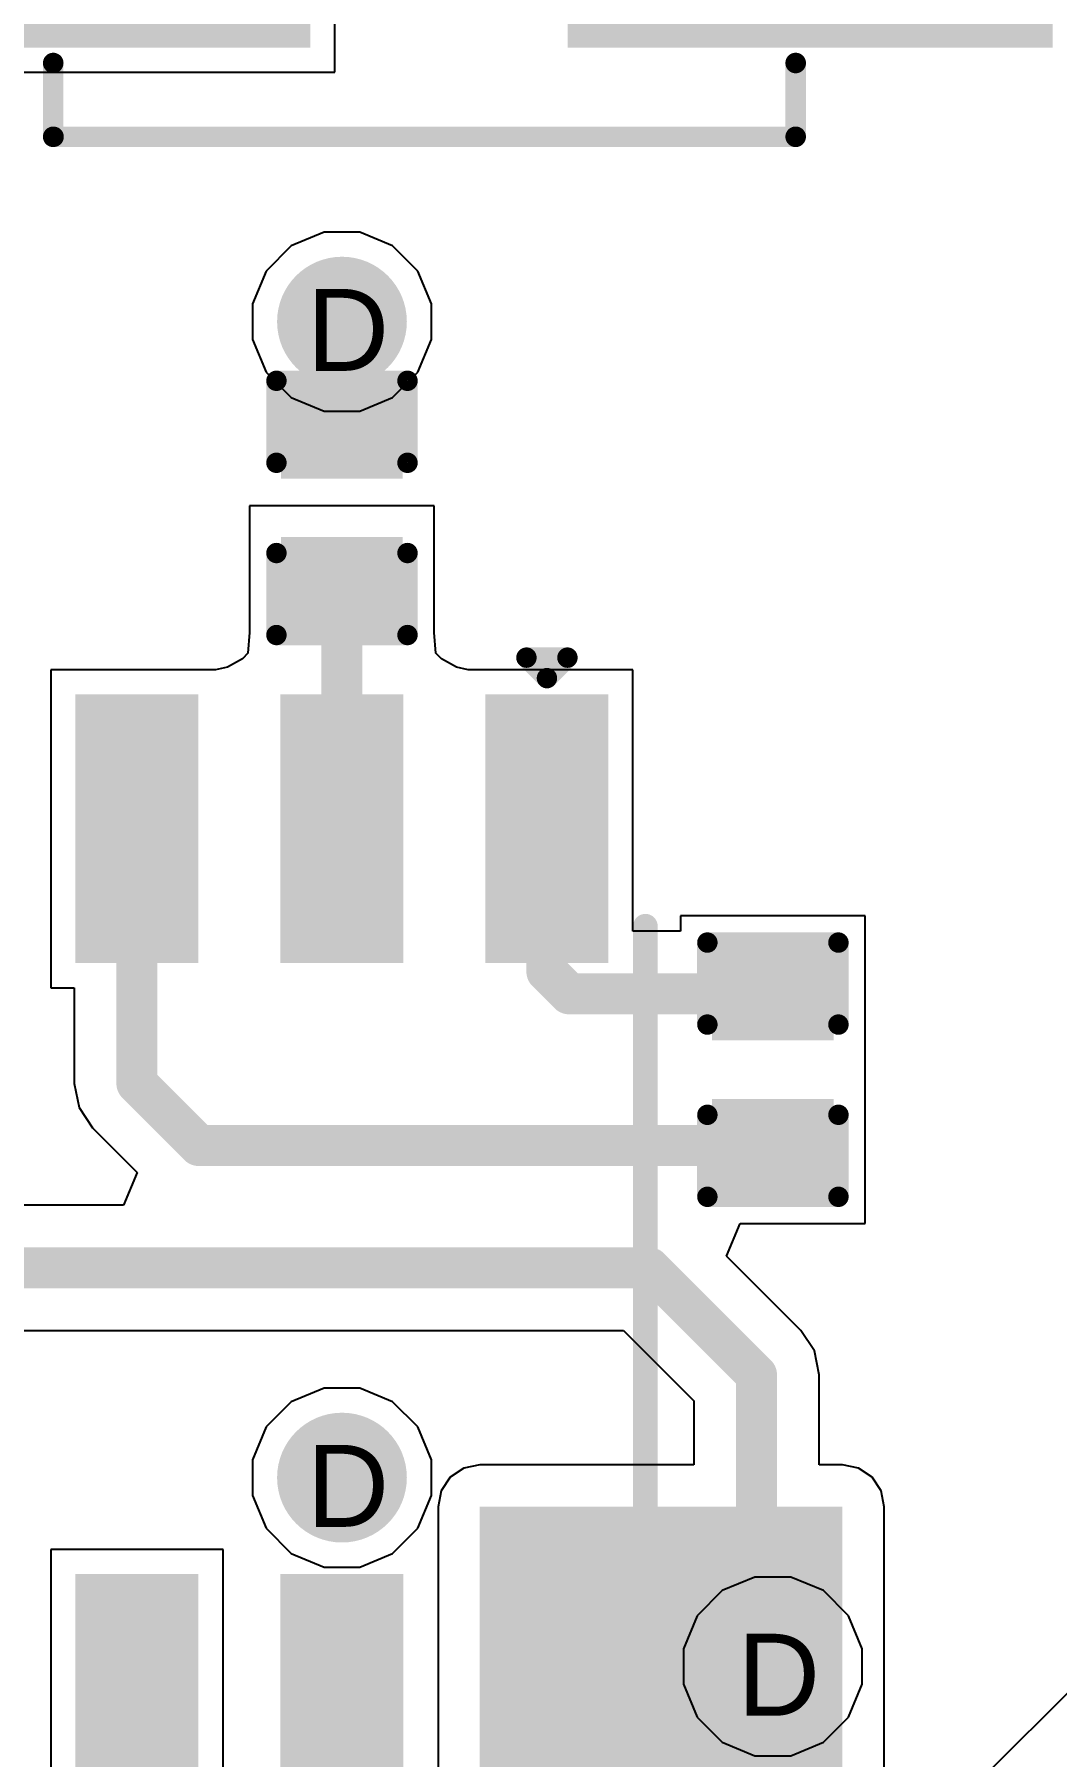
# Model space of a CAD drawing. Header units: inches. Extents: x 0 to 5401, y 0 to 5414.
# Drawn here: x 20.29 to 26.62, y 85.16 to 95.83 of the extents above; entities that cross this region are included whole.
import ezdxf

# ---------------------------------------------------------------- set-up
doc = ezdxf.new("R2010")
doc.units = ezdxf.units.IN
for name, color, linetype in [('Bottom Layer', 5, 'Continuous'), ('Bottom Solder', 6, 'Continuous'), ('Drill Drawing', 1, 'Continuous'), ('Layer 1', 16, 'Continuous'), ('Layer 2', 76, 'Continuous'), ('Top Layer', 1, 'Continuous'), ('Top Overlay', 2, 'Continuous'), ('Top Paste', 8, 'Continuous'), ('Top Solder', 216, 'Continuous'), ('Via Holes', 16, 'Continuous')]:
    doc.layers.add(name, color=color, linetype=linetype)
doc.styles.add('Arial', font='', dxfattribs={"height": 0.2})
doc.styles.get('Arial').set_extended_font_data('Arial')

# ---------------------------------------------------------------- blocks, each defined once
blk = doc.blocks.new('P____PAK_SO_8_1')
at = {"layer": 'Top Solder'}
blk.add_line((2.629, -2.439), (-5387.451, -5346.576), dxfattribs=at)
blk = doc.blocks.new('SOP_16_28')
at = {"layer": 'Top Layer'}
for points in [[(-3.456, 4.724), (-1.994, 4.724), (-1.994, 4.166), (-3.456, 4.166)], [(1.994, 4.724), (3.456, 4.724), (3.456, 4.166), (1.994, 4.166)], [(-3.456, 3.454), (-1.994, 3.454), (-1.994, 2.896), (-3.456, 2.896)], [(1.994, 3.454), (3.456, 3.454), (3.456, 2.896), (1.994, 2.896)], [(-3.456, 2.184), (-1.994, 2.184), (-1.994, 1.626), (-3.456, 1.626)], [(1.994, 2.184), (3.456, 2.184), (3.456, 1.626), (1.994, 1.626)], [(-3.456, 0.914), (-1.994, 0.914), (-1.994, 0.356), (-3.456, 0.356)], [(1.994, 0.914), (3.456, 0.914), (3.456, 0.356), (1.994, 0.356)], [(-3.456, -0.356), (-1.994, -0.356), (-1.994, -0.914), (-3.456, -0.914)], [(1.994, -0.356), (3.456, -0.356), (3.456, -0.914), (1.994, -0.914)], [(-3.456, -1.626), (-1.994, -1.626), (-1.994, -2.184), (-3.456, -2.184)], [(1.994, -1.626), (3.456, -1.626), (3.456, -2.184), (1.994, -2.184)], [(-3.456, -2.896), (-1.994, -2.896), (-1.994, -3.454), (-3.456, -3.454)], [(1.994, -2.896), (3.456, -2.896), (3.456, -3.454), (1.994, -3.454)], [(-3.456, -4.166), (-1.994, -4.166), (-1.994, -4.724), (-3.456, -4.724)], [(1.994, -4.166), (3.456, -4.166), (3.456, -4.724), (1.994, -4.724)]]:
    blk.add_hatch(color=1, dxfattribs=at).paths.add_polyline_path(points)
at = {"layer": 'Top Paste'}
for points in [[(-3.456, 4.724), (-1.994, 4.724), (-1.994, 4.166), (-3.456, 4.166)], [(1.994, 4.724), (3.456, 4.724), (3.456, 4.166), (1.994, 4.166)], [(-3.456, 3.454), (-1.994, 3.454), (-1.994, 2.896), (-3.456, 2.896)], [(1.994, 3.454), (3.456, 3.454), (3.456, 2.896), (1.994, 2.896)], [(-3.456, 2.184), (-1.994, 2.184), (-1.994, 1.626), (-3.456, 1.626)], [(1.994, 2.184), (3.456, 2.184), (3.456, 1.626), (1.994, 1.626)], [(-3.456, 0.914), (-1.994, 0.914), (-1.994, 0.356), (-3.456, 0.356)], [(1.994, 0.914), (3.456, 0.914), (3.456, 0.356), (1.994, 0.356)], [(-3.456, -0.356), (-1.994, -0.356), (-1.994, -0.914), (-3.456, -0.914)], [(1.994, -0.356), (3.456, -0.356), (3.456, -0.914), (1.994, -0.914)], [(-3.456, -1.626), (-1.994, -1.626), (-1.994, -2.184), (-3.456, -2.184)], [(1.994, -1.626), (3.456, -1.626), (3.456, -2.184), (1.994, -2.184)], [(-3.456, -2.896), (-1.994, -2.896), (-1.994, -3.454), (-3.456, -3.454)], [(1.994, -2.896), (3.456, -2.896), (3.456, -3.454), (1.994, -3.454)], [(-3.456, -4.166), (-1.994, -4.166), (-1.994, -4.724), (-3.456, -4.724)], [(1.994, -4.166), (3.456, -4.166), (3.456, -4.724), (1.994, -4.724)]]:
    blk.add_hatch(color=8, dxfattribs=at).paths.add_polyline_path(points)
at = {"layer": 'Top Solder'}
for points in [[(-3.557, 4.826), (-1.892, 4.826), (-1.892, 4.064), (-3.557, 4.064)], [(1.892, 4.826), (3.557, 4.826), (3.557, 4.064), (1.892, 4.064)], [(-3.557, 3.556), (-1.892, 3.556), (-1.892, 2.794), (-3.557, 2.794)], [(1.892, 3.556), (3.557, 3.556), (3.557, 2.794), (1.892, 2.794)], [(-3.557, 2.286), (-1.892, 2.286), (-1.892, 1.524), (-3.557, 1.524)], [(1.892, 2.286), (3.557, 2.286), (3.557, 1.524), (1.892, 1.524)], [(-3.557, 1.016), (-1.892, 1.016), (-1.892, 0.254), (-3.557, 0.254)], [(1.892, 1.016), (3.557, 1.016), (3.557, 0.254), (1.892, 0.254)], [(-3.557, -0.254), (-1.892, -0.254), (-1.892, -1.016), (-3.557, -1.016)], [(1.892, -0.254), (3.557, -0.254), (3.557, -1.016), (1.892, -1.016)], [(-3.557, -1.524), (-1.892, -1.524), (-1.892, -2.286), (-3.557, -2.286)], [(1.892, -1.524), (3.557, -1.524), (3.557, -2.286), (1.892, -2.286)], [(-3.557, -2.794), (-1.892, -2.794), (-1.892, -3.556), (-3.557, -3.556)], [(1.892, -2.794), (3.557, -2.794), (3.557, -3.556), (1.892, -3.556)], [(-3.557, -4.064), (-1.892, -4.064), (-1.892, -4.826), (-3.557, -4.826)], [(1.892, -4.064), (3.557, -4.064), (3.557, -4.826), (1.892, -4.826)]]:
    blk.add_hatch(color=216, dxfattribs=at).paths.add_polyline_path(points)
at = {"layer": 'Top Overlay'}
for points in [[(2.121, 5.055, 0.152, 0.152, 0), (-2.121, 5.055, 0.152, 0.152, 0)], [(-3.785, 4.318, 0.127, 0.127, 0), (-3.785, 4.572, 0.127, 0.127, 0)], [(-3.658, 4.445, 0.127, 0.127, 0), (-3.785, 4.572, 0.127, 0.127, 0)], [(-3.785, 4.318, 0.127, 0.127, 0), (-3.658, 4.445, 0.127, 0.127, 0)], [(2.121, -5.055, 0.152, 0.152, 0), (-2.121, -5.055, 0.152, 0.152, 0)]]:
    blk.add_lwpolyline(points, format="xyseb", dxfattribs=at)
for points in [[(-2.159, 5.055, 0.0762, 0.0762, 1), (-2.083, 5.055, 0.0762, 0.0762, 1)], [(2.083, 5.055, 0.0762, 0.0762, 1), (2.159, 5.055, 0.0762, 0.0762, 1)], [(-3.816, 4.572, 0.0635, 0.0635, 1), (-3.753, 4.572, 0.0635, 0.0635, 1)], [(-3.816, 4.572, 0.0635, 0.0635, 1), (-3.753, 4.572, 0.0635, 0.0635, 1)], [(-3.689, 4.445, 0.0635, 0.0635, 1), (-3.626, 4.445, 0.0635, 0.0635, 1)], [(-3.689, 4.445, 0.0635, 0.0635, 1), (-3.626, 4.445, 0.0635, 0.0635, 1)], [(-3.816, 4.318, 0.0635, 0.0635, 1), (-3.753, 4.318, 0.0635, 0.0635, 1)], [(-3.816, 4.318, 0.0635, 0.0635, 1), (-3.753, 4.318, 0.0635, 0.0635, 1)], [(-2.159, -5.055, 0.0762, 0.0762, 1), (-2.083, -5.055, 0.0762, 0.0762, 1)], [(2.083, -5.055, 0.0762, 0.0762, 1), (2.159, -5.055, 0.0762, 0.0762, 1)]]:
    blk.add_lwpolyline(points, format="xyseb", close=True, dxfattribs=at)
blk = doc.blocks.new('SMB_B__D___________217')
at = {"layer": 'Top Layer'}
for points in [[(-3.7, -1.2), (-3.7, 1.2), (-0.9, 1.2), (-0.9, -1.2)], [(0.9, -1.2), (0.9, 1.2), (3.7, 1.2), (3.7, -1.2)]]:
    blk.add_hatch(color=1, dxfattribs=at).paths.add_polyline_path(points)
at = {"layer": 'Top Paste'}
for points in [[(-3.7, -1.2), (-3.7, 1.2), (-0.9, 1.2), (-0.9, -1.2)], [(0.9, -1.2), (0.9, 1.2), (3.7, 1.2), (3.7, -1.2)]]:
    blk.add_hatch(color=8, dxfattribs=at).paths.add_polyline_path(points)
at = {"layer": 'Top Solder'}
for points in [[(-3.802, -1.302), (-3.802, 1.302), (-0.798, 1.302), (-0.798, -1.302)], [(0.798, -1.302), (0.798, 1.302), (3.802, 1.302), (3.802, -1.302)]]:
    blk.add_hatch(color=216, dxfattribs=at).paths.add_polyline_path(points)
at = {"layer": 'Top Overlay'}
for points in [[(2.388, 1.854, 0.127, 0.127, 0), (-2.21, 1.854, 0.127, 0.127, 0)], [(-2.21, 1.854, 0.127, 0.127, 0), (-2.21, 1.397, 0.127, 0.127, 0)], [(2.39, 1.854, 0.127, 0.127, 0), (2.39, 1.397, 0.127, 0.127, 0)], [(0, 0.4, 0.127, 0.127, 0), (0, 0.019, 0.127, 0.127, 0)], [(0, 0.019, 0.127, 0.127, 0), (-0.588, 0.308, 0.127, 0.127, 0)], [(-0.588, 0.308, 0.127, 0.127, 0), (-0.588, -0.346, 0.127, 0.127, 0)], [(0.572, 0.318, 0.127, 0.127, 0), (0, 0.019, 0.127, 0.127, 0)], [(0.572, 0.318, 0.127, 0.127, 0), (0.572, -0.282, 0.127, 0.127, 0)], [(0.732, 0.008, 0.127, 0.127, 0), (-0.758, 0.008, 0.127, 0.127, 0)], [(0.017, 0.01, 0.127, 0.127, 0), (-0.588, -0.346, 0.127, 0.127, 0)], [(0, 0.019, 0.127, 0.127, 0), (0, -0.362, 0.127, 0.127, 0)], [(0.542, -0.282, 0.127, 0.127, 0), (0.017, 0.01, 0.127, 0.127, 0)], [(-2.21, -1.397, 0.127, 0.127, 0), (-2.21, -1.854, 0.127, 0.127, 0)], [(2.39, -1.397, 0.127, 0.127, 0), (2.39, -1.854, 0.127, 0.127, 0)], [(2.388, -1.854, 0.127, 0.127, 0), (-2.21, -1.854, 0.127, 0.127, 0)]]:
    blk.add_lwpolyline(points, format="xyseb", dxfattribs=at)
for points in [[(-2.242, 1.854, 0.0635, 0.0635, 1), (-2.178, 1.854, 0.0635, 0.0635, 1)], [(-2.242, 1.854, 0.0635, 0.0635, 1), (-2.178, 1.854, 0.0635, 0.0635, 1)], [(2.356, 1.854, 0.0635, 0.0635, 1), (2.419, 1.854, 0.0635, 0.0635, 1)], [(2.358, 1.854, 0.0635, 0.0635, 1), (2.422, 1.854, 0.0635, 0.0635, 1)], [(-2.242, 1.397, 0.0635, 0.0635, 1), (-2.178, 1.397, 0.0635, 0.0635, 1)], [(2.358, 1.397, 0.0635, 0.0635, 1), (2.422, 1.397, 0.0635, 0.0635, 1)], [(-0.032, 0.4, 0.0635, 0.0635, 1), (0.032, 0.4, 0.0635, 0.0635, 1)], [(-0.62, 0.308, 0.0635, 0.0635, 1), (-0.556, 0.308, 0.0635, 0.0635, 1)], [(-0.62, 0.308, 0.0635, 0.0635, 1), (-0.556, 0.308, 0.0635, 0.0635, 1)], [(0.54, 0.318, 0.0635, 0.0635, 1), (0.604, 0.318, 0.0635, 0.0635, 1)], [(0.54, 0.318, 0.0635, 0.0635, 1), (0.604, 0.318, 0.0635, 0.0635, 1)], [(-0.79, 0.008, 0.0635, 0.0635, 1), (-0.726, 0.008, 0.0635, 0.0635, 1)], [(-0.032, 0.019, 0.0635, 0.0635, 1), (0.032, 0.019, 0.0635, 0.0635, 1)], [(-0.032, 0.019, 0.0635, 0.0635, 1), (0.032, 0.019, 0.0635, 0.0635, 1)], [(-0.032, 0.019, 0.0635, 0.0635, 1), (0.032, 0.019, 0.0635, 0.0635, 1)], [(-0.032, 0.019, 0.0635, 0.0635, 1), (0.032, 0.019, 0.0635, 0.0635, 1)], [(-0.015, 0.01, 0.0635, 0.0635, 1), (0.048, 0.01, 0.0635, 0.0635, 1)], [(-0.015, 0.01, 0.0635, 0.0635, 1), (0.048, 0.01, 0.0635, 0.0635, 1)], [(0.7, 0.008, 0.0635, 0.0635, 1), (0.764, 0.008, 0.0635, 0.0635, 1)], [(-0.62, -0.346, 0.0635, 0.0635, 1), (-0.556, -0.346, 0.0635, 0.0635, 1)], [(-0.62, -0.346, 0.0635, 0.0635, 1), (-0.556, -0.346, 0.0635, 0.0635, 1)], [(-0.032, -0.362, 0.0635, 0.0635, 1), (0.032, -0.362, 0.0635, 0.0635, 1)], [(0.51, -0.282, 0.0635, 0.0635, 1), (0.574, -0.282, 0.0635, 0.0635, 1)], [(0.54, -0.282, 0.0635, 0.0635, 1), (0.604, -0.282, 0.0635, 0.0635, 1)], [(-2.242, -1.397, 0.0635, 0.0635, 1), (-2.178, -1.397, 0.0635, 0.0635, 1)], [(2.358, -1.397, 0.0635, 0.0635, 1), (2.422, -1.397, 0.0635, 0.0635, 1)], [(-2.242, -1.854, 0.0635, 0.0635, 1), (-2.178, -1.854, 0.0635, 0.0635, 1)], [(-2.242, -1.854, 0.0635, 0.0635, 1), (-2.178, -1.854, 0.0635, 0.0635, 1)], [(2.356, -1.854, 0.0635, 0.0635, 1), (2.419, -1.854, 0.0635, 0.0635, 1)], [(2.358, -1.854, 0.0635, 0.0635, 1), (2.422, -1.854, 0.0635, 0.0635, 1)]]:
    blk.add_lwpolyline(points, format="xyseb", close=True, dxfattribs=at)
blk = doc.blocks.new('C___0402_280')
at = {"layer": 'Top Layer'}
for points in [[(-0.699, -0.318), (-0.699, 0.317), (-0.241, 0.317), (-0.241, -0.318)], [(0.241, -0.318), (0.241, 0.317), (0.699, 0.317), (0.699, -0.318)]]:
    blk.add_hatch(color=1, dxfattribs=at).paths.add_polyline_path(points)
at = {"layer": 'Top Paste'}
for points in [[(-0.699, -0.318), (-0.699, 0.317), (-0.241, 0.317), (-0.241, -0.318)], [(0.241, -0.318), (0.241, 0.317), (0.699, 0.317), (0.699, -0.318)]]:
    blk.add_hatch(color=8, dxfattribs=at).paths.add_polyline_path(points)
at = {"layer": 'Top Solder'}
for points in [[(-0.758, -0.377), (-0.758, 0.377), (-0.181, 0.377), (-0.181, -0.377)], [(0.181, -0.377), (0.181, 0.377), (0.758, 0.377), (0.758, -0.377)]]:
    blk.add_hatch(color=216, dxfattribs=at).paths.add_polyline_path(points)
at = {"layer": 'Top Overlay'}
for points in [[(-0.279, 0.406, 0.127, 0.127, 0), (-0.787, 0.406, 0.127, 0.127, 0)], [(-0.787, -0.406, 0.127, 0.127, 0), (-0.787, 0.406, 0.127, 0.127, 0)], [(0.787, 0.406, 0.127, 0.127, 0), (0.279, 0.406, 0.127, 0.127, 0)], [(0.787, -0.406, 0.127, 0.127, 0), (0.787, 0.406, 0.127, 0.127, 0)], [(-0.279, -0.406, 0.127, 0.127, 0), (-0.787, -0.406, 0.127, 0.127, 0)], [(0.787, -0.406, 0.127, 0.127, 0), (0.279, -0.406, 0.127, 0.127, 0)]]:
    blk.add_lwpolyline(points, format="xyseb", dxfattribs=at)
for points in [[(-0.819, 0.406, 0.0635, 0.0635, 1), (-0.756, 0.406, 0.0635, 0.0635, 1)], [(-0.819, 0.406, 0.0635, 0.0635, 1), (-0.756, 0.406, 0.0635, 0.0635, 1)], [(-0.311, 0.406, 0.0635, 0.0635, 1), (-0.248, 0.406, 0.0635, 0.0635, 1)], [(0.248, 0.406, 0.0635, 0.0635, 1), (0.311, 0.406, 0.0635, 0.0635, 1)], [(0.756, 0.406, 0.0635, 0.0635, 1), (0.819, 0.406, 0.0635, 0.0635, 1)], [(0.756, 0.406, 0.0635, 0.0635, 1), (0.819, 0.406, 0.0635, 0.0635, 1)], [(-0.819, -0.406, 0.0635, 0.0635, 1), (-0.756, -0.406, 0.0635, 0.0635, 1)], [(-0.819, -0.406, 0.0635, 0.0635, 1), (-0.756, -0.406, 0.0635, 0.0635, 1)], [(-0.311, -0.406, 0.0635, 0.0635, 1), (-0.248, -0.406, 0.0635, 0.0635, 1)], [(0.248, -0.406, 0.0635, 0.0635, 1), (0.311, -0.406, 0.0635, 0.0635, 1)], [(0.756, -0.406, 0.0635, 0.0635, 1), (0.819, -0.406, 0.0635, 0.0635, 1)], [(0.756, -0.406, 0.0635, 0.0635, 1), (0.819, -0.406, 0.0635, 0.0635, 1)]]:
    blk.add_lwpolyline(points, format="xyseb", close=True, dxfattribs=at)
blk = doc.blocks.new('C___0402_282')
at = {"layer": 'Top Layer'}
for points in [[(-0.699, -0.318), (-0.699, 0.317), (-0.241, 0.317), (-0.241, -0.318)], [(0.241, -0.318), (0.241, 0.317), (0.699, 0.317), (0.699, -0.318)]]:
    blk.add_hatch(color=1, dxfattribs=at).paths.add_polyline_path(points)
at = {"layer": 'Top Paste'}
for points in [[(-0.699, -0.318), (-0.699, 0.317), (-0.241, 0.317), (-0.241, -0.318)], [(0.241, -0.318), (0.241, 0.317), (0.699, 0.317), (0.699, -0.318)]]:
    blk.add_hatch(color=8, dxfattribs=at).paths.add_polyline_path(points)
at = {"layer": 'Top Solder'}
for points in [[(-0.758, -0.377), (-0.758, 0.377), (-0.181, 0.377), (-0.181, -0.377)], [(0.181, -0.377), (0.181, 0.377), (0.758, 0.377), (0.758, -0.377)]]:
    blk.add_hatch(color=216, dxfattribs=at).paths.add_polyline_path(points)
at = {"layer": 'Top Overlay'}
for points in [[(-0.279, 0.406, 0.127, 0.127, 0), (-0.787, 0.406, 0.127, 0.127, 0)], [(-0.787, -0.406, 0.127, 0.127, 0), (-0.787, 0.406, 0.127, 0.127, 0)], [(0.787, 0.406, 0.127, 0.127, 0), (0.279, 0.406, 0.127, 0.127, 0)], [(0.787, -0.406, 0.127, 0.127, 0), (0.787, 0.406, 0.127, 0.127, 0)], [(-0.279, -0.406, 0.127, 0.127, 0), (-0.787, -0.406, 0.127, 0.127, 0)], [(0.787, -0.406, 0.127, 0.127, 0), (0.279, -0.406, 0.127, 0.127, 0)]]:
    blk.add_lwpolyline(points, format="xyseb", dxfattribs=at)
for points in [[(-0.819, 0.406, 0.0635, 0.0635, 1), (-0.756, 0.406, 0.0635, 0.0635, 1)], [(-0.819, 0.406, 0.0635, 0.0635, 1), (-0.756, 0.406, 0.0635, 0.0635, 1)], [(-0.311, 0.406, 0.0635, 0.0635, 1), (-0.248, 0.406, 0.0635, 0.0635, 1)], [(0.248, 0.406, 0.0635, 0.0635, 1), (0.311, 0.406, 0.0635, 0.0635, 1)], [(0.756, 0.406, 0.0635, 0.0635, 1), (0.819, 0.406, 0.0635, 0.0635, 1)], [(0.756, 0.406, 0.0635, 0.0635, 1), (0.819, 0.406, 0.0635, 0.0635, 1)], [(-0.819, -0.406, 0.0635, 0.0635, 1), (-0.756, -0.406, 0.0635, 0.0635, 1)], [(-0.819, -0.406, 0.0635, 0.0635, 1), (-0.756, -0.406, 0.0635, 0.0635, 1)], [(-0.311, -0.406, 0.0635, 0.0635, 1), (-0.248, -0.406, 0.0635, 0.0635, 1)], [(0.248, -0.406, 0.0635, 0.0635, 1), (0.311, -0.406, 0.0635, 0.0635, 1)], [(0.756, -0.406, 0.0635, 0.0635, 1), (0.819, -0.406, 0.0635, 0.0635, 1)], [(0.756, -0.406, 0.0635, 0.0635, 1), (0.819, -0.406, 0.0635, 0.0635, 1)]]:
    blk.add_lwpolyline(points, format="xyseb", close=True, dxfattribs=at)

msp = doc.modelspace()

# ---------------------------------------------------------------- hatches: boundary and pattern name
at = {"layer": 'Bottom Layer'}
h = msp.add_hatch(color=5, dxfattribs=at)
edge = h.paths.add_edge_path()
edge.add_arc((22.197, 94.048), 0.3, 0, 360)
h = msp.add_hatch(color=5, dxfattribs=at)
edge = h.paths.add_edge_path()
edge.add_arc((22.197, 86.887), 0.3, 0, 360)
h = msp.add_hatch(color=5, dxfattribs=at)
edge = h.paths.add_edge_path()
edge.add_arc((24.867, 85.717), 0.3, 0, 360)
at = {"layer": 'Bottom Solder'}
h = msp.add_hatch(color=6, dxfattribs=at)
edge = h.paths.add_edge_path()
edge.add_arc((22.197, 94.048), 0.402, 0, 360)
h = msp.add_hatch(color=6, dxfattribs=at)
edge = h.paths.add_edge_path()
edge.add_arc((22.197, 86.887), 0.402, 0, 360)
h = msp.add_hatch(color=6, dxfattribs=at)
edge = h.paths.add_edge_path()
edge.add_arc((24.867, 85.717), 0.402, 0, 360)
at = {"layer": 'Layer 1'}
h = msp.add_hatch(color=16, dxfattribs=at)
edge = h.paths.add_edge_path()
edge.add_arc((22.197, 94.048), 0.3, 0, 360)
h = msp.add_hatch(color=16, dxfattribs=at)
edge = h.paths.add_edge_path()
edge.add_arc((22.197, 86.887), 0.3, 0, 360)
h = msp.add_hatch(color=16, dxfattribs=at)
edge = h.paths.add_edge_path()
edge.add_arc((24.867, 85.717), 0.3, 0, 360)
at = {"layer": 'Layer 2'}
h = msp.add_hatch(color=76, dxfattribs=at)
edge = h.paths.add_edge_path()
edge.add_arc((22.197, 94.048), 0.3, 0, 360)
h = msp.add_hatch(color=76, dxfattribs=at)
edge = h.paths.add_edge_path()
edge.add_arc((22.197, 86.887), 0.3, 0, 360)
h = msp.add_hatch(color=76, dxfattribs=at)
edge = h.paths.add_edge_path()
edge.add_arc((24.867, 85.717), 0.3, 0, 360)
at = {"layer": 'Top Layer'}
h = msp.add_hatch(color=1, dxfattribs=at)
edge = h.paths.add_edge_path()
edge.add_arc((22.197, 94.048), 0.3, 0, 360)
h = msp.add_hatch(color=1, dxfattribs=at)
edge = h.paths.add_edge_path()
edge.add_arc((22.197, 86.887), 0.3, 0, 360)
msp.add_hatch(color=1, dxfattribs=at).paths.add_polyline_path([(23.051, 83.61), (25.298, 83.61), (25.298, 86.707), (23.051, 86.707)])
h = msp.add_hatch(color=1, dxfattribs=at)
edge = h.paths.add_edge_path()
edge.add_arc((24.867, 85.717), 0.3, 0, 360)
at = {"layer": 'Top Solder'}
h = msp.add_hatch(color=216, dxfattribs=at)
edge = h.paths.add_edge_path()
edge.add_arc((22.197, 94.048), 0.402, 0, 360)
h = msp.add_hatch(color=216, dxfattribs=at)
edge = h.paths.add_edge_path()
edge.add_arc((22.197, 86.887), 0.402, 0, 360)
h = msp.add_hatch(color=216, dxfattribs=at)
edge = h.paths.add_edge_path()
edge.add_arc((24.867, 85.717), 0.402, 0, 360)
at = {"layer": 'Via Holes'}
h = msp.add_hatch(color=7, dxfattribs=at)
edge = h.paths.add_edge_path()
edge.add_arc((22.197, 94.048), 0.15, 0, 360)
h = msp.add_hatch(color=7, dxfattribs=at)
edge = h.paths.add_edge_path()
edge.add_arc((22.197, 86.887), 0.15, 0, 360)
h = msp.add_hatch(color=7, dxfattribs=at)
edge = h.paths.add_edge_path()
edge.add_arc((24.867, 85.717), 0.15, 0, 360)

# ---------------------------------------------------------------- linework, layer by layer
at = {"layer": 'Bottom Layer'}
for p, q in [((24.756, 86.271), (24.553, 86.187)), ((24.977, 86.271), (24.756, 86.271)), ((25.18, 86.187), (24.977, 86.271)), ((24.553, 86.187), (24.397, 86.031)), ((25.336, 86.031), (25.18, 86.187)), ((24.397, 86.031), (24.313, 85.827)), ((25.421, 85.827), (25.336, 86.031)), ((24.313, 85.827), (24.313, 85.607)), ((25.421, 85.607), (25.421, 85.827)), ((24.313, 85.607), (24.397, 85.403)), ((25.336, 85.403), (25.421, 85.607)), ((24.397, 85.403), (24.553, 85.248)), ((25.18, 85.248), (25.336, 85.403)), ((24.553, 85.248), (24.756, 85.163)), ((24.977, 85.163), (25.18, 85.248)), ((24.756, 85.163), (24.977, 85.163))]:
    msp.add_line(p, q, dxfattribs=at)
at = {"layer": 'Layer 1'}
for p, q in [((24.756, 86.271), (24.553, 86.187)), ((24.977, 86.271), (24.756, 86.271)), ((25.18, 86.187), (24.977, 86.271)), ((24.553, 86.187), (24.397, 86.031)), ((25.336, 86.031), (25.18, 86.187)), ((24.397, 86.031), (24.313, 85.827)), ((25.421, 85.827), (25.336, 86.031)), ((24.313, 85.827), (24.313, 85.607)), ((25.421, 85.607), (25.421, 85.827)), ((24.313, 85.607), (24.397, 85.403)), ((25.336, 85.403), (25.421, 85.607)), ((24.397, 85.403), (24.553, 85.248)), ((25.18, 85.248), (25.336, 85.403)), ((24.553, 85.248), (24.756, 85.163)), ((24.977, 85.163), (25.18, 85.248)), ((24.756, 85.163), (24.977, 85.163))]:
    msp.add_line(p, q, dxfattribs=at)
at = {"layer": 'Layer 2'}
for p, q in [((22.086, 94.602), (21.883, 94.517)), ((22.307, 94.602), (22.086, 94.602)), ((22.51, 94.517), (22.307, 94.602)), ((21.883, 94.517), (21.727, 94.361)), ((22.666, 94.361), (22.51, 94.517)), ((21.727, 94.361), (21.643, 94.158)), ((22.751, 94.158), (22.666, 94.361)), ((21.643, 94.158), (21.643, 93.937)), ((22.751, 93.937), (22.751, 94.158)), ((21.643, 93.937), (21.727, 93.734)), ((22.666, 93.734), (22.751, 93.937)), ((21.727, 93.734), (21.883, 93.578)), ((22.51, 93.578), (22.666, 93.734)), ((21.883, 93.578), (22.086, 93.494)), ((22.307, 93.494), (22.51, 93.578)), ((22.086, 93.494), (22.307, 93.494)), ((22.086, 87.441), (21.883, 87.356)), ((22.307, 87.441), (22.086, 87.441)), ((22.51, 87.356), (22.307, 87.441)), ((21.883, 87.356), (21.727, 87.201)), ((22.666, 87.201), (22.51, 87.356)), ((21.727, 87.201), (21.643, 86.997)), ((22.751, 86.997), (22.666, 87.201)), ((21.643, 86.997), (21.643, 86.777)), ((22.751, 86.777), (22.751, 86.997)), ((21.643, 86.777), (21.727, 86.573)), ((22.666, 86.573), (22.751, 86.777)), ((21.727, 86.573), (21.883, 86.417)), ((22.51, 86.417), (22.666, 86.573)), ((21.883, 86.417), (22.086, 86.333)), ((22.307, 86.333), (22.51, 86.417)), ((22.086, 86.333), (22.307, 86.333))]:
    msp.add_line(p, q, dxfattribs=at)
at = {"layer": 'Top Layer'}
for p, q in [((22.152, 95.593), (22.152, 98.501)), ((19.605, 95.593), (22.152, 95.593)), ((22.768, 92.907), (21.625, 92.907)), ((21.625, 92.907), (21.625, 92.123)), ((22.768, 92.127), (22.768, 92.907)), ((21.625, 92.123), (21.614, 91.995)), ((22.768, 92.123), (22.768, 92.127)), ((22.779, 91.995), (22.768, 92.123)), ((21.58, 91.959), (21.487, 91.907)), ((21.614, 91.995), (21.58, 91.959)), ((22.813, 91.959), (22.779, 91.995)), ((22.906, 91.907), (22.813, 91.959)), ((21.286, 91.892), (20.393, 91.892)), ((20.393, 91.892), (20.393, 89.922)), ((21.414, 91.892), (21.286, 91.892)), ((21.487, 91.907), (21.414, 91.892)), ((22.979, 91.892), (22.906, 91.907)), ((23.127, 91.892), (22.979, 91.892)), ((24, 91.892), (23.127, 91.892)), ((24, 90.272), (24, 91.892)), ((25.438, 90.367), (24.295, 90.367)), ((24.295, 90.367), (24.295, 90.272)), ((25.438, 89.401), (25.438, 90.367)), ((24.295, 90.272), (24, 90.272)), ((20.393, 89.922), (20.538, 89.922)), ((20.538, 89.922), (20.538, 89.329)), ((25.438, 88.462), (25.438, 89.401)), ((20.538, 89.329), (20.568, 89.18)), ((20.568, 89.18), (20.652, 89.054)), ((20.652, 89.054), (20.928, 88.778)), ((20.928, 88.778), (20.844, 88.574)), ((20.844, 88.574), (12.333, 88.574)), ((24.579, 88.258), (24.664, 88.462)), ((24.664, 88.462), (25.438, 88.462)), ((25.04, 87.798), (24.579, 88.258)), ((25.124, 87.672), (25.04, 87.798)), ((12.494, 87.798), (23.942, 87.798)), ((23.942, 87.798), (24.377, 87.362)), ((25.153, 87.523), (25.124, 87.672)), ((25.153, 86.966), (25.153, 87.523)), ((24.377, 87.362), (24.377, 86.966)), ((22.951, 86.946), (22.867, 86.89)), ((23.051, 86.966), (22.951, 86.946)), ((24.377, 86.966), (23.051, 86.966)), ((25.298, 86.966), (25.153, 86.966)), ((25.398, 86.946), (25.298, 86.966)), ((25.482, 86.89), (25.398, 86.946)), ((22.867, 86.89), (22.811, 86.806)), ((25.538, 86.806), (25.482, 86.89)), ((22.811, 86.806), (22.792, 86.707)), ((25.557, 86.707), (25.538, 86.806)), ((22.792, 86.707), (22.792, 83.61)), ((25.557, 83.61), (25.557, 86.707)), ((21.46, 86.442), (20.393, 86.442)), ((20.393, 86.442), (20.393, 84.473)), ((21.46, 84.473), (21.46, 86.442))]:
    msp.add_line(p, q, dxfattribs=at)
for points in [[(22.197, 93.364, 0.254, 0.254, 0), (22.197, 94.048, 0.254, 0.254, 0)], [(22.197, 90.647, 0.254, 0.254, 0), (22.197, 92.424, 0.254, 0.254, 0)], [(20.927, 89.329, 0.254, 0.254, 0), (20.927, 90.635, 0.254, 0.254, 0)], [(23.467, 90.022, 0.254, 0.254, 0), (23.467, 90.647, 0.254, 0.254, 0)], [(23.467, 90.022, 0.254, 0.254, 0), (23.605, 89.884, 0.254, 0.254, 0)], [(23.605, 89.884, 0.254, 0.254, 0), (24.867, 89.884, 0.254, 0.254, 0)], [(20.927, 89.329, 0.254, 0.254, 0), (21.311, 88.944, 0.254, 0.254, 0)], [(21.311, 88.944, 0.254, 0.254, 0), (24.867, 88.944, 0.254, 0.254, 0)], [(12.333, 88.186, 0.254, 0.254, 0), (24.102, 88.186, 0.254, 0.254, 0)], [(24.102, 88.186, 0.254, 0.254, 0), (24.765, 87.523, 0.254, 0.254, 0)], [(24.765, 85.819, 0.254, 0.254, 0), (24.765, 87.523, 0.254, 0.254, 0)], [(24.765, 85.819, 0.381, 0.381, 0), (24.867, 85.717, 0.381, 0.381, 0)]]:
    msp.add_lwpolyline(points, format="xyseb", dxfattribs=at)
for points in [[(22.133, 94.048, 0.127, 0.127, 1), (22.26, 94.048, 0.127, 0.127, 1)], [(22.133, 93.364, 0.127, 0.127, 1), (22.26, 93.364, 0.127, 0.127, 1)], [(22.133, 92.424, 0.127, 0.127, 1), (22.26, 92.424, 0.127, 0.127, 1)], [(20.863, 90.635, 0.127, 0.127, 1), (20.99, 90.635, 0.127, 0.127, 1)], [(22.133, 90.647, 0.127, 0.127, 1), (22.26, 90.647, 0.127, 0.127, 1)], [(23.403, 90.647, 0.127, 0.127, 1), (23.53, 90.647, 0.127, 0.127, 1)], [(23.403, 90.022, 0.127, 0.127, 1), (23.53, 90.022, 0.127, 0.127, 1)], [(23.403, 90.022, 0.127, 0.127, 1), (23.53, 90.022, 0.127, 0.127, 1)], [(23.541, 89.884, 0.127, 0.127, 1), (23.668, 89.884, 0.127, 0.127, 1)], [(23.541, 89.884, 0.127, 0.127, 1), (23.668, 89.884, 0.127, 0.127, 1)], [(24.803, 89.884, 0.127, 0.127, 1), (24.93, 89.884, 0.127, 0.127, 1)], [(20.863, 89.329, 0.127, 0.127, 1), (20.99, 89.329, 0.127, 0.127, 1)], [(20.863, 89.329, 0.127, 0.127, 1), (20.99, 89.329, 0.127, 0.127, 1)], [(21.247, 88.944, 0.127, 0.127, 1), (21.374, 88.944, 0.127, 0.127, 1)], [(21.247, 88.944, 0.127, 0.127, 1), (21.374, 88.944, 0.127, 0.127, 1)], [(24.803, 88.944, 0.127, 0.127, 1), (24.93, 88.944, 0.127, 0.127, 1)], [(24.039, 88.186, 0.127, 0.127, 1), (24.166, 88.186, 0.127, 0.127, 1)], [(24.039, 88.186, 0.127, 0.127, 1), (24.166, 88.186, 0.127, 0.127, 1)], [(24.702, 87.523, 0.127, 0.127, 1), (24.829, 87.523, 0.127, 0.127, 1)], [(24.702, 87.523, 0.127, 0.127, 1), (24.829, 87.523, 0.127, 0.127, 1)], [(24.67, 85.819, 0.191, 0.191, 1), (24.86, 85.819, 0.191, 0.191, 1)], [(24.702, 85.819, 0.127, 0.127, 1), (24.829, 85.819, 0.127, 0.127, 1)], [(24.771, 85.717, 0.191, 0.191, 1), (24.962, 85.717, 0.191, 0.191, 1)]]:
    msp.add_lwpolyline(points, format="xyseb", close=True, dxfattribs=at)

# ---------------------------------------------------------------- block references
for name, p, rotation in [('P____PAK_SO_8_1', (13.818, 67.742), 180), ('SMB_B__D___________217', (22.798, 97.047), 180), ('C___0402_282', (22.197, 92.894), 270), ('SOP_16_28', (19.022, 88.182), 270), ('C___0402_280', (24.867, 89.414), 270)]:
    msp.add_blockref(name, p, dxfattribs=dict(rotation=rotation))

# ---------------------------------------------------------------- texts
at = {"layer": 'Drill Drawing', "style": 'Arial'}
for p in [(21.977, 93.743), (21.977, 86.582), (24.647, 85.412)]:
    msp.add_text('D', height=0.508, dxfattribs=at).set_placement(p)

doc.saveas('drawing.dxf')
